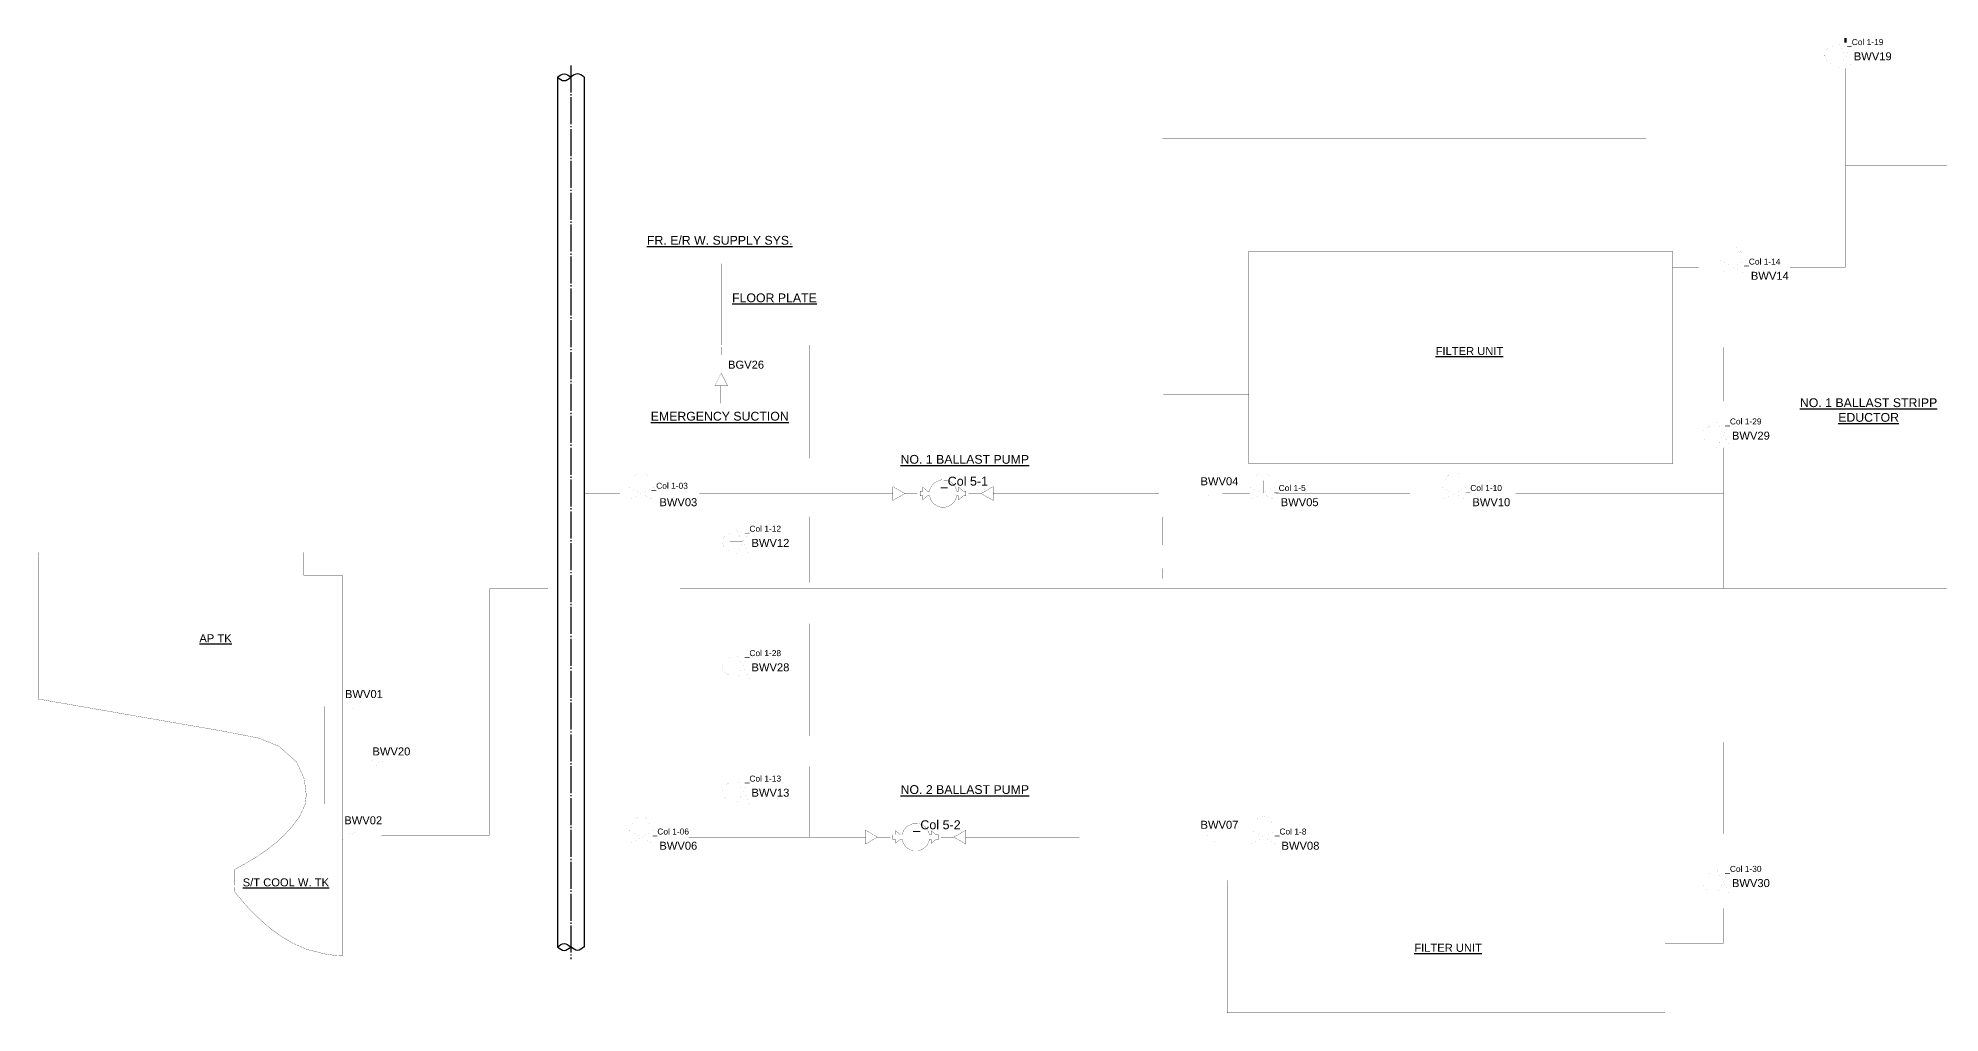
# Model space of a CAD drawing. Extents: x 136597 to 314487, y 107362 to 235283.
# Drawn here: x 146732 to 149109, y 120257 to 121476 of the extents above; entities that cross this region are included whole.
import ezdxf

# ---------------------------------------------------------------- set-up
doc = ezdxf.new("R2010")
doc.units = 0
doc.header["$MEASUREMENT"] = 0
doc.linetypes.add('CENTER1', pattern=[17.7, 15, -1, 0.7, -1])
doc.layers.get('0').update_dxf_attribs({"linetype": 'CONTINUOUS'})
for name, color, linetype in [('0-MY', 7, 'CONTINUOUS'), ('102textc', 7, 'CONTINUOUS'), ('Ballast', 80, 'CONTINUOUS'), ('Bilge - Ballast', 233, 'CONTINUOUS'), ('CENTER1', 3, 'CENTER1'), ('Omriss tanker etc ballast', 180, 'CONTINUOUS'), ('Symboler', 42, 'CONTINUOUS'), ('TEKST', 7, 'CONTINUOUS')]:
    doc.layers.add(name, color=color, linetype=linetype)
doc.layers.add('A-BALLA.PIPE', color=200, linetype='CONTINUOUS', lineweight=50)
doc.layers.add('Bilge', color=50, linetype='CONTINUOUS', plot=False)
doc.styles.add('ARIAL', font='ARIAL.TTF', dxfattribs={"height": 12})

# ---------------------------------------------------------------- blocks, each defined once
blk = doc.blocks.new('SEA MAIN')
at = {"color": 8, "lineweight": 30}
for p, q in [((11147.87, 3705.23), (11147.87, 3463.61)), ((11155.25, 3705.23), (11155.25, 3463.61))]:
    blk.add_line(p, q, dxfattribs=at)
at = {"layer": '102textc'}
for points in [[(11147.87, 3705.23), (11148.49, 3705.7), (11149.72, 3706.64), (11150.95, 3705.7), (11151.56, 3705.23)], [(11147.87, 3705.23), (11148.49, 3704.76), (11149.72, 3703.81), (11150.95, 3704.76), (11151.56, 3705.23)], [(11155.25, 3705.23), (11154.64, 3705.7), (11153.41, 3706.64), (11152.18, 3705.7), (11151.56, 3705.23)], [(11147.87, 3463.63), (11148.49, 3464.1), (11149.72, 3465.04), (11150.95, 3464.1), (11151.56, 3463.63)], [(11147.87, 3463.63), (11148.49, 3463.15), (11149.72, 3462.21), (11150.95, 3463.15), (11151.56, 3463.63)], [(11155.25, 3463.63), (11154.64, 3463.15), (11153.41, 3462.21), (11152.18, 3463.15), (11151.56, 3463.63)]]:
    blk.add_open_spline(points, degree=3, dxfattribs=at)
at = {"layer": 'CENTER1', "color": 1, "ltscale": 0.5}
blk.add_line((11151.56, 3708.53), (11151.56, 3460.23), dxfattribs=at)

msp = doc.modelspace()

# ---------------------------------------------------------------- linework, layer by layer
at = {"layer": 'A-BALLA.PIPE', "linetype": 'Continuous', "ltscale": 50}
msp.add_line((148991, 121470.4, 0.1), (148991, 121476.1, 0.1), dxfattribs=at)
at = {"layer": 'Ballast', "linetype": 'Continuous'}
for points, elevation in [([(148990.4, 121453.3, 0.03, 0.03, 0), (148974.8, 121453.3, 0.03, 0.03, 0), (148974.8, 121443.7, 0.03, 0.03, -0.884677), (148974.8, 121465.2, 0.03, 0.03, 0), (148974.8, 121455.6, 0.03, 0.03, 0), (148990.4, 121455.6, 0.03, 0.03, 0), (148982.3, 121470.5, 0, 0, 0), (148999.7, 121470.5, 0.03, 0.03, 0), (148991, 121454.4, 0.03, 0.03, 0), (148999.7, 121438.4, 0, 0, 0), (148982.3, 121438.4, 0.03, 0.03, 0)], 0.1), ([(147485.1, 120907.3, 0.03, 0.03, 0), (147485.1, 120923, 0.03, 0.03, 0), (147475.5, 120923, 0.03, 0.03, -0.884677), (147497, 120923, 0.03, 0.03, 0), (147487.4, 120923, 0.03, 0.03, 0), (147487.4, 120907.3, 0.03, 0.03, 0), (147502.3, 120915.4, 0, 0, 0), (147502.3, 120898.1, 0.03, 0.03, 0), (147486.2, 120906.7, 0.03, 0.03, 0), (147470.2, 120898.1, 0, 0, 0), (147470.2, 120915.4, 0.03, 0.03, 0)], -0.1), ([(148261.6, 120907.3, 0.03, 0.03, 0), (148261.6, 120923, 0.03, 0.03, 0), (148252, 120923, 0.03, 0.03, -0.884677), (148273.5, 120923, 0.03, 0.03, 0), (148263.8, 120923, 0.03, 0.03, 0), (148263.8, 120907.3, 0.03, 0.03, 0), (148278.8, 120915.4, 0, 0, 0), (148278.8, 120898.1, 0.03, 0.03, 0), (148262.7, 120906.7, 0.03, 0.03, 0), (148246.7, 120898.1, 0, 0, 0), (148246.7, 120915.4, 0.03, 0.03, 0)], -0.2)]:
    msp.add_lwpolyline(points, format="xyseb", close=True, dxfattribs=dict(at, elevation=elevation))
at = {"layer": 'Ballast', "linetype": 'Continuous', "const_width": 0.3}
for points in [[(149351, 121187.6), (149351, 121316.5), (148991, 121316.5), (148991, 121438.4), (148991, 121316.5), (149351, 121316.5)], [(148866.4, 121189.7), (148991, 121189.7), (148991, 121316.5), (148991, 121189.7)], [(147696.5, 120914.2), (147696.5, 121092.4), (147586.1, 121092.4), (147586.1, 121194.1), (147586.1, 121092.4), (147696.5, 121092.4)], [(148834.3, 121189.7), (148774.8, 121189.7)], [(147586.1, 121092.4), (147586.1, 121079.8)], [(148838.6, 120996.2), (148838.6, 121089.5), (148774.8, 121089.5), (148838.6, 121089.5)], [(147585.7, 121015), (147585.7, 121041.3), (147578.1, 121041.3), (147586.1, 121057.3), (147594.1, 121041.3), (147585.7, 121041.3)], [(148356.1, 120943.8), (148356.1, 120906.7)], [(147834.6, 120906.7), (147815.5, 120906.7), (147800.5, 120915.4), (147800.5, 120898.1), (147815.5, 120906.7)], [(147891.8, 120906.7), (147910.9, 120906.7), (147925.9, 120915.4), (147925.9, 120898.1), (147910.9, 120906.7)], [(147613.3, 120862.2), (147613.3, 120906.7)], [(147696.5, 120899.2), (147696.5, 120795.4)], [(148181.6, 120906.7), (147932.7, 120906.7), (147925.9, 120906.7)], [(148204.1, 120906.7), (148246.7, 120906.7)], [(148486.2, 120906.7), (148278.8, 120906.7)], [(148518.3, 120906.7), (148838.6, 120906.7)], [(147613.3, 120706.7), (147613.3, 120830.1)], [(147372, 120787.9), (147296.8, 120787.9), (147296.8, 120479.8), (147296.8, 120787.9), (147372, 120787.9)], [(147424, 120787.9), (150770.4, 120787.9)], [(147696.5, 120780.4), (147696.5, 120603.7)], [(147613.3, 120674.5), (147613.3, 120549.9)], [(147112.4, 120640.8), (147090, 120640.8), (147090, 120518.6), (147090, 120640.8)], [(147134.9, 120640.8), (147296.8, 120640.8)], [(147613.3, 120596.2), (150770.4, 120596.2)], [(147696.5, 120588.7), (147696.5, 120477.3)], [(148838.6, 120436.9), (148838.6, 120596.2)], [(147146.7, 120569.1), (147112.4, 120569.1), (147146.7, 120569.1)], [(147169.2, 120569.1), (147230.3, 120569.1)], [(147613.3, 120517.8), (147613.3, 120477.3)], [(147800.5, 120477.3), (147781.3, 120477.3), (147766.3, 120485.9), (147766.3, 120468.6), (147781.3, 120477.3)], [(147857.6, 120477.3), (147876.8, 120477.3), (147891.8, 120485.9), (147891.8, 120468.6), (147876.8, 120477.3)], [(147134.9, 120479.8), (147296.8, 120479.8)], [(147470.2, 120477.4), (147414.6, 120477.4)], [(147502.3, 120477.3), (147766.3, 120477.3)], [(148181.6, 120477.4), (147891.8, 120477.3)], [(148204.1, 120477.4), (148247.7, 120477.4)], [(148838.6, 120477.4), (148279.8, 120477.4)], [(148354.4, 120477.4), (148354.4, 120423.2)], [(148838.6, 120404.8), (148838.6, 120344.7), (148765.6, 120344.7), (148838.6, 120344.7), (148838.6, 120404.8)]]:
    msp.add_lwpolyline(points, close=True, dxfattribs=at)
for points, elevation in [([(148991, 121350.2), (148137.4, 121350.2), (148137.4, 120914.2), (148137.4, 121350.2)], -0.2), ([(148137.4, 121030.4), (148245.4, 121030.4)], -0.1), ([(147470.2, 120906.7), (147414.6, 120906.7)], -0.1), ([(147502.3, 120906.7), (147800.5, 120906.7)], -0.1), ([(148137.4, 120795.8), (148137.8, 120899.2)], -0.2), ([(148137.4, 120780.8), (148137.4, 120603.4)], -0.2), ([(148137.4, 120588.4), (148137.4, 120484.9)], -0.2), ([(148137.4, 120469.9), (148137.4, 120362.4), (148218.5, 120362.4), (148137.4, 120362.4)], -0.2)]:
    msp.add_lwpolyline(points, close=True, dxfattribs=dict(at, elevation=elevation))
at = {"layer": 'Ballast', "linetype": 'Continuous'}
for points in [[(148849.2, 121190.3, 0.03, 0.03, 0), (148849.2, 121206, 0.03, 0.03, 0), (148839.6, 121206, 0.03, 0.03, -0.884677), (148861.1, 121206, 0.03, 0.03, 0), (148851.5, 121206, 0.03, 0.03, 0), (148851.5, 121190.3, 0.03, 0.03, 0), (148866.4, 121198.4, 0, 0, 0), (148866.4, 121181.1, 0.03, 0.03, 0), (148850.4, 121189.7, 0.03, 0.03, 0), (148834.3, 121181.1, 0, 0, 0), (148834.3, 121198.4, 0.03, 0.03, 0)], [(148838, 120979, 0.03, 0.03, 0), (148822.4, 120979, 0.03, 0.03, 0), (148822.4, 120969.4, 0.03, 0.03, -0.884677), (148822.4, 120990.9, 0.03, 0.03, 0), (148822.4, 120981.3, 0.03, 0.03, 0), (148838, 120981.3, 0.03, 0.03, 0), (148830, 120996.2, 0, 0, 0), (148847.3, 120996.2, 0.03, 0.03, 0), (148838.6, 120980.2, 0.03, 0.03, 0), (148847.3, 120964.1, 0, 0, 0), (148830, 120964.1, 0.03, 0.03, 0)], [(148501.1, 120907.3, 0.03, 0.03, 0), (148501.1, 120923, 0.03, 0.03, 0), (148491.5, 120923, 0.03, 0.03, -0.884677), (148513, 120923, 0.03, 0.03, 0), (148503.4, 120923, 0.03, 0.03, 0), (148503.4, 120907.3, 0.03, 0.03, 0), (148518.3, 120915.4, 0, 0, 0), (148518.3, 120898.1, 0.03, 0.03, 0), (148502.2, 120906.7, 0.03, 0.03, 0), (148486.2, 120898.1, 0, 0, 0), (148486.2, 120915.4, 0.03, 0.03, 0)], [(147612.7, 120845, 0.03, 0.03, 0), (147597.1, 120845, 0.03, 0.03, 0), (147597.1, 120835.4, 0.03, 0.03, -0.884677), (147597.1, 120856.9, 0.03, 0.03, 0), (147597.1, 120847.2, 0.03, 0.03, 0), (147612.7, 120847.2, 0.03, 0.03, 0), (147604.7, 120862.2, 0, 0, 0), (147622, 120862.2, 0.03, 0.03, 0), (147613.3, 120846.1, 0.03, 0.03, 0), (147622, 120830.1, 0, 0, 0), (147604.7, 120830.1, 0.03, 0.03, 0)], [(147612.7, 120689.5, 0.03, 0.03, 0), (147597.1, 120689.5, 0.03, 0.03, 0), (147597.1, 120679.8, 0.03, 0.03, -0.884677), (147597.1, 120701.4, 0.03, 0.03, 0), (147597.1, 120691.7, 0.03, 0.03, 0), (147612.7, 120691.7, 0.03, 0.03, 0), (147604.7, 120706.7, 0, 0, 0), (147622, 120706.7, 0.03, 0.03, 0), (147613.3, 120690.6, 0.03, 0.03, 0), (147622, 120674.5, 0, 0, 0), (147604.7, 120674.5, 0.03, 0.03, 0)], [(147612.7, 120532.7, 0.03, 0.03, 0), (147597.1, 120532.7, 0.03, 0.03, 0), (147597.1, 120523.1, 0.03, 0.03, -0.884677), (147597.1, 120544.6, 0.03, 0.03, 0), (147597.1, 120535, 0.03, 0.03, 0), (147612.7, 120535, 0.03, 0.03, 0), (147604.7, 120549.9, 0, 0, 0), (147622, 120549.9, 0.03, 0.03, 0), (147613.3, 120533.9, 0.03, 0.03, 0), (147622, 120517.8, 0, 0, 0), (147604.7, 120517.8, 0.03, 0.03, 0)], [(147485.1, 120478, 0.03, 0.03, 0), (147485.1, 120493.6, 0.03, 0.03, 0), (147475.5, 120493.6, 0.03, 0.03, -0.884677), (147497, 120493.6, 0.03, 0.03, 0), (147487.4, 120493.6, 0.03, 0.03, 0), (147487.4, 120478, 0.03, 0.03, 0), (147502.3, 120486, 0, 0, 0), (147502.3, 120468.7, 0.03, 0.03, 0), (147486.2, 120477.4, 0.03, 0.03, 0), (147470.2, 120468.7, 0, 0, 0), (147470.2, 120486, 0.03, 0.03, 0)], [(148262.6, 120478, 0.03, 0.03, 0), (148262.6, 120493.6, 0.03, 0.03, 0), (148253, 120493.6, 0.03, 0.03, -0.884677), (148274.5, 120493.6, 0.03, 0.03, 0), (148264.9, 120493.6, 0.03, 0.03, 0), (148264.9, 120478, 0.03, 0.03, 0), (148279.8, 120486, 0, 0, 0), (148279.8, 120468.7, 0.03, 0.03, 0), (148263.8, 120477.4, 0.03, 0.03, 0), (148247.7, 120468.7, 0, 0, 0), (148247.7, 120486, 0.03, 0.03, 0)], [(148838, 120419.8, 0.03, 0.03, 0), (148822.4, 120419.8, 0.03, 0.03, 0), (148822.4, 120410.1, 0.03, 0.03, -0.884677), (148822.4, 120431.6, 0.03, 0.03, 0), (148822.4, 120422, 0.03, 0.03, 0), (148838, 120422, 0.03, 0.03, 0), (148830, 120436.9, 0, 0, 0), (148847.3, 120436.9, 0.03, 0.03, 0), (148838.6, 120420.9, 0.03, 0.03, 0), (148847.3, 120404.8, 0, 0, 0), (148830, 120404.8, 0.03, 0.03, 0)]]:
    msp.add_lwpolyline(points, format="xyseb", close=True, dxfattribs=at)
at = {"layer": 'Ballast', "linetype": 'Continuous', "const_width": 0.3}
msp.add_lwpolyline([(148838.6, 120964.1), (148838.6, 120787.9)], dxfattribs=at)
at = {"layer": 'Bilge', "linetype": 'Continuous', "const_width": 0.0075}
for points in [[(147592.2, 121079.8), (147580.1, 121079.8), (147584.8, 121068.6), (147580.1, 121057.3), (147592.2, 121057.3), (147587.5, 121068.6), (147592.2, 121079.8)], [(148204.1, 120900.7), (148204.1, 120912.8), (148193, 120908), (148181.6, 120912.8), (148181.6, 120900.7), (148193, 120905.4), (148204.1, 120900.7)], [(147134.9, 120634.7), (147134.9, 120646.8), (147123.7, 120642.1), (147112.4, 120646.8), (147112.4, 120634.7), (147123.7, 120639.4), (147134.9, 120634.7)], [(147169.2, 120563), (147169.2, 120575.1), (147158.1, 120570.4), (147146.7, 120575.1), (147146.7, 120563), (147158.1, 120567.7), (147169.2, 120563)], [(147134.9, 120473.7), (147134.9, 120485.9), (147123.7, 120481.1), (147112.4, 120485.9), (147112.4, 120473.7), (147123.7, 120478.5), (147134.9, 120473.7)], [(148204.1, 120471.3), (148204.1, 120483.4), (148193, 120478.7), (148181.6, 120483.4), (148181.6, 120471.3), (148193, 120476), (148204.1, 120471.3)]]:
    msp.add_lwpolyline(points, close=True, dxfattribs=at)
at = {"layer": 'Omriss tanker etc ballast', "linetype": 'Continuous', "const_width": 0.3}
for points in [[(148245.4, 121209.6), (148245.4, 120943.8), (148774.8, 120943.8), (148774.8, 121209.6)], [(147064.5, 120833.2), (146732.4, 120833.2), (146732.4, 120649.9), (146782.4, 120641.2), (146862.8, 120627.2), (146909.5, 120619.1), (146965.4, 120609.4), (147008.2, 120601), (147033.7, 120590.6), (147055.5, 120571.1), (147065, 120550), (147067.5, 120530.2), (147066, 120517.9), (147059.3, 120503.3), (147112.4, 120503.2), (147112.4, 120804.7), (147064.5, 120804.7)], [(147059.3, 120503.3), (147050.6, 120491.4), (147041.4, 120481.2), (147030.7, 120471.1), (147018.1, 120461.2), (147004.1, 120451.7), (146992.5, 120444.8), (146977.4, 120436.5), (146977.4, 120428.1), (146977.4, 120420.3), (146977.9, 120409), (146988.9, 120396), (146996.1, 120387.5), (147006.3, 120377.6), (147015.6, 120369), (147024.7, 120361.5), (147036.3, 120353.2), (147049.9, 120345), (147068.4, 120336.8), (147080.9, 120333.8), (147088.8, 120331.5), (147103.6, 120329.3), (147112.4, 120328.7), (147112.4, 120503.2)], [(148218.5, 120423.2), (148765.6, 120423.2), (148765.6, 120257.6), (148218.5, 120257.6), (148218.5, 120423.2)]]:
    msp.add_lwpolyline(points, close=True, dxfattribs=at)
at = {"layer": 'Symboler', "linetype": 'Continuous', "const_width": 0.3}
for points in [[(147891.8, 120909.7), (147888.7, 120909.7), (147882.7, 120914.7), (147882.7, 120909.7), (147880.5, 120909.7), (147879.8, 120912.3), (147877.8, 120916.4), (147874.8, 120919.8), (147871.6, 120922), (147868, 120923.4), (147860.7, 120923.8), (147853.3, 120920.8), (147851.2, 120919), (147848.6, 120915.6), (147846.9, 120911.9), (147846.4, 120909.8), (147844.5, 120909.8), (147844, 120909.8), (147838.1, 120914.8), (147838.1, 120909.8), (147834.6, 120909.8), (147834.6, 120903.9), (147838, 120903.9), (147838, 120898.9), (147844, 120903.9), (147846.4, 120903.9), (147847.4, 120900.3), (147849.2, 120896.9), (147851.2, 120894.6), (147852.8, 120893.1), (147856.4, 120891), (147858.2, 120890.3), (147860.4, 120889.8), (147863.3, 120889.8), (147866.3, 120889.8), (147868.7, 120890.3), (147872.1, 120891.8), (147875, 120893.9), (147877.3, 120896.5), (147879, 120899.3), (147880.1, 120902.4), (147880.1, 120903.8), (147882.7, 120903.8), (147882.7, 120898.9), (147888.6, 120903.8), (147891.8, 120903.8), (147891.8, 120909.7)], [(147857.6, 120480.2), (147854.5, 120480.2), (147848.6, 120485.2), (147848.6, 120480.2), (147846.4, 120480.2), (147845.6, 120482.8), (147843.6, 120486.9), (147840.7, 120490.3), (147837.4, 120492.6), (147833.9, 120494), (147826.5, 120494.4), (147819.1, 120491.3), (147817.1, 120489.6), (147814.4, 120486.1), (147812.8, 120482.4), (147812.2, 120480.3), (147810.3, 120480.3), (147809.8, 120480.3), (147803.9, 120485.3), (147803.9, 120480.3), (147800.5, 120480.3), (147800.5, 120474.4), (147803.8, 120474.4), (147803.8, 120469.5), (147809.8, 120474.4), (147812.2, 120474.4), (147813.2, 120470.8), (147815.1, 120467.4), (147817, 120465.1), (147818.7, 120463.7), (147822.3, 120461.5), (147824, 120460.8), (147826.3, 120460.3), (147829.2, 120460.3), (147832.2, 120460.3), (147834.6, 120460.9), (147837.9, 120462.4), (147840.8, 120464.4), (147843.2, 120467), (147844.8, 120469.8), (147846, 120472.9), (147846, 120474.3), (147848.5, 120474.3), (147848.5, 120469.4), (147854.5, 120474.3), (147857.6, 120474.3), (147857.6, 120480.2)]]:
    msp.add_lwpolyline(points, close=True, dxfattribs=at)

# ---------------------------------------------------------------- block references
at = {"layer": '0-MY', "xscale": 4.500000000000454, "yscale": 4.500000000000454, "zscale": 4.500000000000454}
msp.add_blockref('SEA MAIN', (97216, 104753.6), dxfattribs=at)

# ---------------------------------------------------------------- texts
at = {"layer": 'Ballast', "linetype": 'Continuous', "style": 'ARIAL'}
for s, p in [('_Col 1-19', (148993.1, 121467.3, 0.1)), ('_Col 1-14', (148864.5, 121192.9)), ('_Col 1-29', (148840.8, 120993.1)), ('_Col 1-03', (147499, 120912.7, -0.1)), ('_Col 1-5', (148276.9, 120909.9, -0.2)), ('_Col 1-10', (148516.4, 120909.9)), ('_Col 1-12', (147615.5, 120859)), ('_Col 1-28', (147615.5, 120703.5)), ('_Col 1-13', (147615.5, 120546.7)), ('_Col 1-06', (147500.4, 120480.5)), ('_Col 1-8', (148277.9, 120480.5)), ('_Col 1-30', (148840.8, 120433.8))]:
    msp.add_text(s, height=7.5, dxfattribs=at).set_placement(p)
at = {"layer": 'Ballast', "linetype": 'Continuous', "char_height": 10, "width": 44.169, "attachment_point": 1, "style": 'ARIAL'}
for s, insert in [('BWV19', (149001.5, 121458.3, 0.1)), ('BWV14', (148872.9, 121183.9)), ('BWV29', (148849.2, 120984.1)), ('BWV03', (147508.8, 120900.9, -0.1)), ('BWV05', (148285.3, 120900.9, -0.2)), ('BWV10', (148524.8, 120900.9)), ('BWV12', (147623.9, 120850)), ('BWV28', (147623.9, 120694.5)), ('BWV13', (147623.9, 120537.8)), ('BWV06', (147508.8, 120471.5)), ('BWV08', (148286.3, 120471.5)), ('BWV30', (148849.2, 120424.8))]:
    msp.add_mtext(s, dxfattribs=dict(at, insert=insert))
at = {"layer": 'Bilge', "linetype": 'Continuous', "char_height": 10, "width": 44.169, "attachment_point": 1, "style": 'ARIAL'}
for s, insert in [('BGV26', (147594.6, 121072.8)), ('BWV04', (148185.1, 120927.1)), ('BWV01', (147115.9, 120661.1)), ('BWV20', (147150.2, 120589.4)), ('BWV02', (147115, 120503.3)), ('BWV07', (148185.1, 120497.7))]:
    msp.add_mtext(s, dxfattribs=dict(at, insert=insert))
at = {"layer": 'Bilge - Ballast', "linetype": 'Continuous', "attachment_point": 2, "style": 'ARIAL'}
for s, insert, char_height, width in [('{\\LFR. E/R W. SUPPLY SYS.}', (147584.2, 121228.8), 11, 183.683), ('{\\LFLOOR PLATE}', (147652.6, 121156.9), 11, 183.683), ('{\\LFILTER UNIT}', (148521.2, 121089.9), 10, 173.839), ('{\\LEMERGENCY SUCTION}', (147584.2, 121008.9), 11, 183.683), ('{\\LNO. 1 BALLAST STRIPP EDUCTOR}', (149020, 121025.8), 11, 183.683), ('{\\LNO. 1 BALLAST PUMP}', (147890.5, 120955), 11, 183.683), ('{\\LAP TK}', (146954.1, 120730.8), 10, 173.839), ('{\\LNO. 2 BALLAST PUMP}', (147890.5, 120542.2), 11, 183.683), ('{\\LS/T COOL W. TK}', (147042, 120425.7), 10, 173.839), ('{\\LFILTER UNIT}', (148494.5, 120343.9), 10, 173.839)]:
    msp.add_mtext(s, dxfattribs=dict(at, insert=insert, char_height=char_height, width=width))
at = {"layer": 'TEKST', "linetype": 'Continuous', "style": 'ARIAL'}
for s, p in [('_Col 5-1', (147860.4, 120916.6)), ('_Col 5-2', (147826.2, 120487.1))]:
    msp.add_text(s, height=11.2, dxfattribs=at).set_placement(p)

doc.saveas('drawing.dxf')
